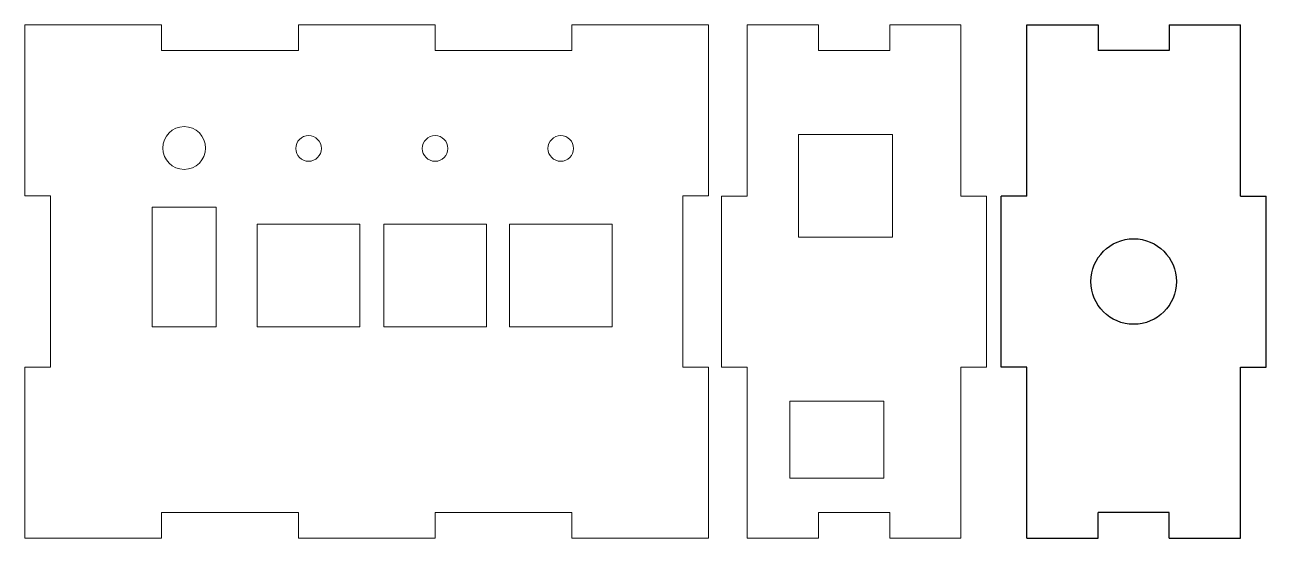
# Model space of a CAD drawing. Header units: millimetres. Extents: x 11 to 156, y 10 to 70.
import ezdxf

# ---------------------------------------------------------------- set-up
doc = ezdxf.new("R2010")
doc.units = ezdxf.units.MM

msp = doc.modelspace()

# ---------------------------------------------------------------- linework, layer by layer
at = {"color": 7, "linetype": 'Continuous', "lineweight": 15}
for p, q in [((10.95, 70.08), (10.95, 50.08)), ((26.95, 70.08), (10.95, 70.08)), ((26.95, 67.08), (26.95, 70.08)), ((42.95, 70.08), (42.95, 67.08)), ((58.95, 70.08), (42.95, 70.08)), ((58.95, 67.08), (58.95, 70.08)), ((74.95, 70.08), (74.95, 67.08)), ((90.95, 70.08), (74.95, 70.08)), ((90.95, 50.08), (90.95, 70.08)), ((95.47, 50.07), (95.47, 70.07)), ((95.47, 70.07), (103.81, 70.07)), ((103.81, 70.07), (103.81, 67.07)), ((112.14, 67.07), (112.14, 70.07)), ((112.14, 70.07), (120.47, 70.07)), ((120.47, 70.07), (120.47, 50.07)), ((128.18, 50.07), (128.18, 70.07)), ((128.18, 70.07), (136.52, 70.07)), ((136.52, 70.07), (136.52, 67.07)), ((144.85, 67.07), (144.85, 70.07)), ((144.85, 70.07), (153.18, 70.07)), ((153.18, 70.07), (153.18, 50.07)), ((42.95, 67.08), (26.95, 67.08)), ((74.95, 67.08), (58.95, 67.08)), ((103.81, 67.07), (112.14, 67.07)), ((136.52, 67.07), (144.85, 67.07)), ((101.47, 57.27), (112.47, 57.27)), ((101.47, 45.27), (101.47, 57.27)), ((112.47, 57.27), (112.47, 45.27)), ((10.95, 50.08), (13.95, 50.08)), ((13.95, 50.08), (13.95, 30.08)), ((87.95, 50.08), (90.95, 50.08)), ((87.95, 30.08), (87.95, 50.08)), ((92.47, 30.07), (92.47, 50.07)), ((92.47, 50.07), (95.47, 50.07)), ((120.47, 50.07), (123.47, 50.07)), ((123.47, 50.07), (123.47, 30.07)), ((125.18, 50.07), (128.18, 50.07)), ((125.18, 30.07), (125.18, 50.07)), ((153.18, 50.07), (156.18, 50.07)), ((156.18, 50.07), (156.18, 30.07)), ((33.35, 48.78), (25.85, 48.78)), ((25.85, 48.78), (25.85, 34.78)), ((33.35, 34.78), (33.35, 48.78)), ((50.15, 46.78), (38.15, 46.78)), ((38.15, 46.78), (38.15, 34.78)), ((50.15, 34.78), (50.15, 46.78)), ((64.95, 46.78), (52.95, 46.78)), ((52.95, 46.78), (52.95, 34.78)), ((64.95, 34.78), (64.95, 46.78)), ((79.65, 46.78), (67.65, 46.78)), ((67.65, 46.78), (67.65, 34.78)), ((79.65, 34.78), (79.65, 46.78)), ((112.47, 45.27), (101.47, 45.27)), ((25.85, 34.78), (33.35, 34.78)), ((38.15, 34.78), (50.15, 34.78)), ((52.95, 34.78), (64.95, 34.78)), ((67.65, 34.78), (79.65, 34.78)), ((13.95, 30.08), (10.95, 30.08)), ((10.95, 30.08), (10.95, 10.08)), ((90.95, 30.08), (87.95, 30.08)), ((90.95, 10.08), (90.95, 30.08)), ((95.47, 30.07), (92.47, 30.07)), ((95.47, 10.07), (95.47, 30.07)), ((123.47, 30.07), (120.47, 30.07)), ((120.47, 30.07), (120.47, 10.07)), ((128.18, 30.07), (125.18, 30.07)), ((128.18, 10.07), (128.18, 30.07)), ((156.18, 30.07), (153.18, 30.07)), ((153.18, 30.07), (153.18, 10.07)), ((100.47, 26.07), (111.47, 26.07)), ((100.47, 17.07), (100.47, 26.07)), ((111.47, 26.07), (111.47, 17.07)), ((111.47, 17.07), (100.47, 17.07)), ((26.95, 13.08), (42.95, 13.08)), ((26.95, 10.08), (26.95, 13.08)), ((42.95, 13.08), (42.95, 10.08)), ((58.95, 13.08), (74.95, 13.08)), ((58.95, 10.08), (58.95, 13.08)), ((74.95, 13.08), (74.95, 10.08)), ((112.14, 13.07), (103.8, 13.07)), ((103.8, 13.07), (103.8, 10.07)), ((112.14, 10.07), (112.14, 13.07)), ((144.85, 13.07), (136.52, 13.07)), ((136.52, 13.07), (136.52, 10.07)), ((144.85, 10.07), (144.85, 13.07)), ((10.95, 10.08), (26.95, 10.08)), ((42.95, 10.08), (58.95, 10.08)), ((74.95, 10.08), (90.95, 10.08)), ((103.8, 10.07), (95.47, 10.07)), ((120.47, 10.07), (112.14, 10.07)), ((136.52, 10.07), (128.18, 10.07)), ((153.18, 10.07), (144.85, 10.07))]:
    msp.add_line(p, q, dxfattribs=at)
at = {"color": 7, "linetype": 'Continuous'}
for p, q in [((128.18, 70.07), (136.52, 70.07)), ((128.18, 50.07), (128.18, 70.07)), ((136.52, 70.07), (136.52, 67.07)), ((144.85, 70.07), (153.18, 70.07)), ((144.85, 70.07), (144.85, 67.07)), ((153.18, 50.07), (153.18, 70.07)), ((144.85, 67.07), (136.52, 67.07)), ((128.18, 50.07), (125.18, 50.07)), ((125.18, 30.07), (125.18, 50.07)), ((153.18, 50.07), (156.18, 50.07)), ((156.18, 30.07), (156.18, 50.07)), ((128.18, 30.07), (125.18, 30.07)), ((128.18, 10.07), (128.18, 30.07)), ((153.18, 10.07), (153.18, 30.07)), ((153.18, 30.07), (156.18, 30.07)), ((136.52, 10.07), (136.52, 13.07)), ((144.85, 13.07), (136.52, 13.07)), ((144.85, 10.07), (144.85, 13.07)), ((128.18, 10.07), (136.52, 10.07)), ((144.85, 10.07), (153.18, 10.07))]:
    msp.add_line(p, q, dxfattribs=at)
at = {"color": 7, "linetype": 'Continuous', "lineweight": 15}
for centre, radius in [((29.6, 55.68), 2.5), ((44.15, 55.63), 1.5), ((58.95, 55.63), 1.5), ((73.65, 55.63), 1.5), ((140.68, 40.07), 5)]:
    msp.add_circle(centre, radius, dxfattribs=at)
at = {"color": 7, "linetype": 'Continuous'}
msp.add_circle((140.68, 40.07), 5, dxfattribs=at)

doc.saveas('drawing.dxf')
